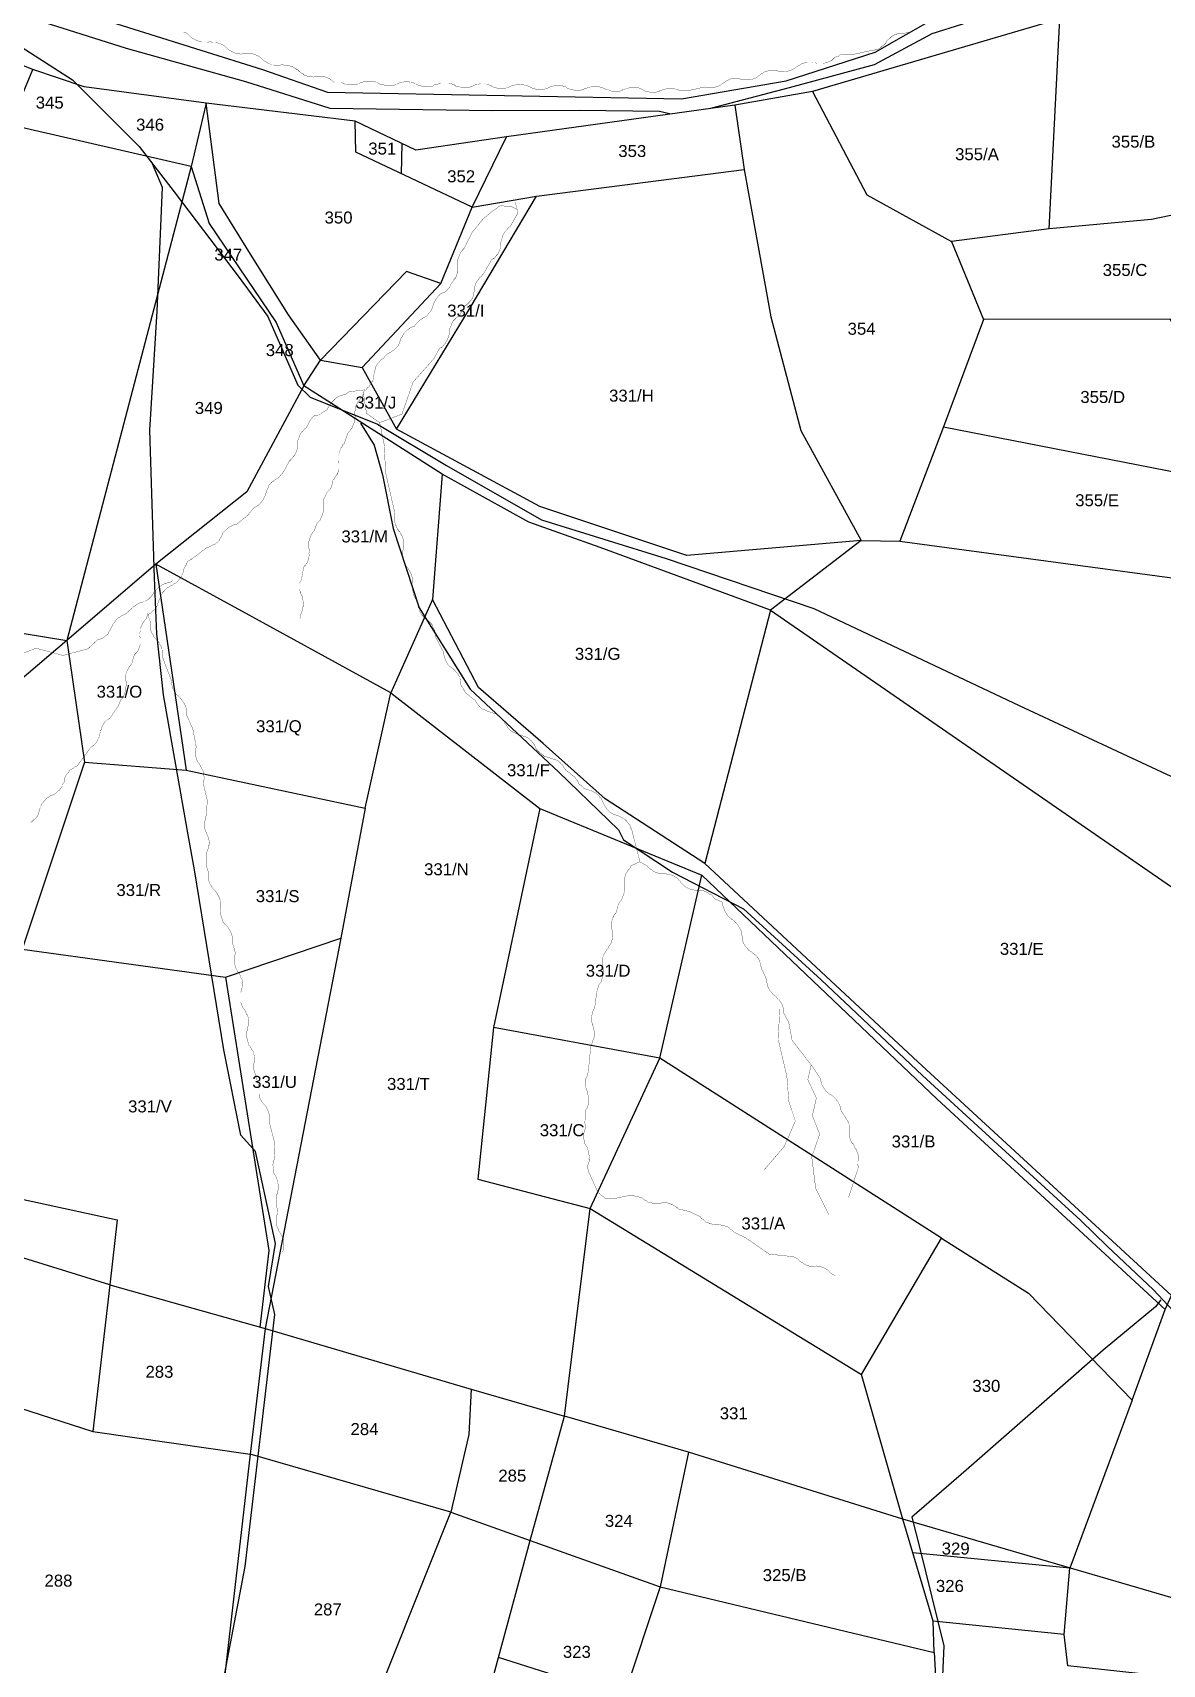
# Model space of a CAD drawing. Header units: inches. Extents: x 617 to 4497, y -923 to 1824.
# Drawn here: x 1475 to 1851, y 319 to 863 of the extents above; entities that cross this region are included whole.
import ezdxf
from ezdxf.enums import TextEntityAlignment as Align

# ---------------------------------------------------------------- set-up
doc = ezdxf.new("R2010")
doc.units = ezdxf.units.IN
doc.header["$LTSCALE"] = 15
doc.header["$MEASUREMENT"] = 0
for name, color, linetype in [('PLOT', 7, 'Continuous'), ('PLOT NO', 7, 'Continuous'), ('ROAD', 50, 'Continuous'), ('STREAM', 130, 'SL'), ('text2', 7, 'Continuous')]:
    doc.layers.add(name, color=color, linetype=linetype)
doc.styles.get("Standard").update_dxf_attribs({"font": 'arial.ttf'})
doc.linetypes.add('SL', pattern='A,8e-06,[1,streme line,S=0.066667,R=0,X=0,Y=0],-0.839413', length=0.839421)

msp = doc.modelspace()

# ---------------------------------------------------------------- linework, layer by layer
at = {"layer": 'PLOT'}
for points in [[(1861.95, 879.95), (1817, 867.51), (1734.55, 843.38), (1708.63, 838.79), (1632.55, 828.25), (1602.27, 823.82), (1582.09, 833.42), (1532.39, 839.4), (1491.68, 844.84), (1474.58, 850.68), (1470.9, 852.1), (1420.94, 872.9), (1394.12, 876.77), (1366.58, 878.33), (1343.81, 876.9), (1301.22, 872.67), (1266.65, 873.91), (1244.75, 873.58), (1231.83, 874.7), (1223.43, 798.48), (1249.21, 810.07), (1261.74, 821.2), (1293.81, 809.69), (1301.22, 872.67)], [(1445.77, 876.78), (1505.66, 857.76), (1545.46, 846.64), (1573.56, 837.82), (1627.81, 836.95), (1656.67, 837.05), (1683.47, 836.79), (1686.87, 835.96)], [(1813.44, 797.53), (1817, 867.51)], [(1570.46, 753.71), (1559.79, 768.87), (1547.15, 789.07), (1536.65, 805.94), (1532.39, 839.4), (1527.33, 818.35), (1466.85, 832.2), (1474.58, 850.68)], [(1734.55, 843.38), (1752.6, 808.88), (1780.88, 793.35), (1791.58, 767.36), (1778.25, 731.52), (1763.68, 693.39), (1902.22, 674.72), (1884.72, 710.72), (1853.82, 767.38), (1791.58, 767.36)], [(1708.63, 838.79), (1711.73, 817.3), (1720.67, 768.17), (1730.67, 730.32), (1750.7, 693.6), (1763.68, 693.39)], [(1621.01, 804.79), (1582.31, 823.11), (1582.09, 833.42)], [(1621.01, 804.79), (1632.55, 828.25)], [(1597.55, 825.93), (1597.4, 815.9)], [(1527.33, 818.35), (1485.92, 660.33), (1422.7, 606.53), (1362.68, 627.1), (1371.58, 652.83), (1386.32, 676.61), (1485.92, 660.33)], [(1527.33, 818.35), (1533.34, 799.29), (1555.69, 766.35), (1564.93, 745.15)], [(1750.7, 693.6), (1692.61, 688.63), (1643.57, 704.95), (1595.79, 730.72), (1620.41, 771.16), (1642.49, 808.4), (1711.73, 817.3)], [(1584.36, 751.29), (1610.56, 779.3), (1621.01, 804.79), (1642.49, 808.4)], [(1868.44, 805), (1847.57, 800.69), (1813.44, 797.53), (1780.88, 793.35)], [(1610.56, 779.3), (1599.14, 783.33), (1570.46, 753.71)], [(1720.56, 670.41), (1663.75, 691.26), (1639.91, 699.73), (1611.02, 715.72), (1564.93, 745.15), (1570.46, 753.71), (1584.36, 751.29), (1595.79, 730.72)], [(1564.93, 745.15), (1545.96, 709.82), (1515.63, 685.76), (1485.92, 660.33)], [(1778.25, 731.52), (1884.72, 710.72)], [(1611.02, 715.72), (1607.84, 673.92), (1593.91, 642.85), (1546.74, 668.7), (1515.63, 685.76)], [(1750.7, 693.6), (1720.56, 670.41), (1698.64, 585.91)], [(1515.63, 685.76), (1525.73, 617.06)], [(1593.91, 642.85), (1643.58, 604.33), (1697.61, 582.04), (1776.13, 507.38), (1852.14, 437.19), (1854.19, 441.91), (1769.65, 519.77), (1698.64, 585.91), (1665.42, 607.47), (1644.71, 625.91), (1623.14, 644.62), (1607.84, 673.92)], [(1720.56, 670.41), (1894.01, 550.68), (1881.16, 512.68), (1854.19, 441.91)], [(1485.92, 660.33), (1491.75, 619.76), (1525.73, 617.06), (1585.42, 604.35), (1593.91, 642.85)], [(1491.75, 619.76), (1470.99, 557.34), (1444.81, 479.72), (1428.99, 482.79), (1422.38, 469.56), (1419.94, 464.31), (1403.98, 425.4), (1425.19, 418.88), (1494.52, 396.52), (1547.01, 389.02)], [(1585.42, 604.35), (1577.24, 561.08), (1552.02, 430.96), (1547.01, 389.02), (1537.91, 309.73), (1536.87, 300.51), (1535.6, 278.33), (1532.47, 226.06), (1530.77, 196.57), (1527.97, 144.01), (1528.72, 139.08), (1502.22, 139.28), (1480.42, 142.21), (1473.2, 106), (1465.11, 62.85), (1461.81, 63.28), (1457.94, 40.81), (1445.86, -25.76)], [(1643.58, 604.33), (1628.2, 531.3), (1622.99, 480.67), (1660.35, 470.87), (1750.9, 415.59)], [(1601.01, 213.74), (1617.16, 274.28), (1629.85, 321.21), (1640.44, 360.25), (1651.78, 401.66), (1660.35, 470.87), (1683.67, 520.99), (1697.61, 582.04)], [(1538.8, 548.03), (1577.24, 561.08)], [(1470.99, 557.34), (1538.8, 548.03), (1553.29, 456.9), (1550.2, 431.32)], [(1777.53, 460.97), (1683.67, 520.99), (1628.2, 531.3)], [(2028.38, 532.17), (2014.42, 447.53), (1991.84, 389.24), (1959.35, 346.59), (1949.42, 315.27), (1864.65, 338.07), (1764.61, 367.37), (1750.9, 415.59), (1777.53, 460.97), (1806.5, 442.66), (1841.07, 406.99), (1852.14, 437.19)], [(1444.81, 479.72), (1502.64, 467.12), (1500.23, 445.48), (1552.02, 430.96)], [(1500.23, 445.48), (1422.38, 469.56)], [(1500.23, 445.48), (1494.52, 396.52)], [(1552.02, 430.96), (1620.76, 410.71), (1651.78, 401.66)], [(1620.76, 410.71), (1619.99, 395.59), (1613.94, 369.68)], [(1841.07, 406.99), (1820.3, 351.05)], [(1764.61, 367.37), (1693.21, 389.68), (1651.78, 401.66)], [(1613.94, 369.68), (1547.01, 389.02)], [(1693.21, 389.68), (1683.7, 344.73), (1671.45, 307.99), (1629.85, 321.21)], [(1583.6, 293.77), (1613.94, 369.68), (1640.44, 360.25)], [(1775.1, 322.92), (1774.8, 333.35), (1764.61, 367.37)], [(1640.44, 360.25), (1683.7, 344.73), (1775.1, 322.92), (1778.59, 259.33)], [(1820.3, 351.05), (1767.95, 356.1)], [(1949.42, 315.27), (1929.91, 277.43), (1879.75, 183.52), (1863.16, 101.28), (1849.5, 34.39), (1776.56, 62.37), (1762.66, 112.02), (1744.25, 144.25), (1732.38, 149.28), (1731.63, 204.28), (1731.02, 205.63), (1734.17, 246.82), (1746.91, 252.55), (1778.59, 259.33), (1817.78, 261.68), (1837.14, 261.57), (1843.12, 315.9), (1819.64, 318.45), (1818.45, 328.89), (1820.3, 351.05)], [(1818.45, 328.89), (1774.8, 333.35)]]:
    msp.add_lwpolyline(points, dxfattribs=at)
at = {"layer": 'ROAD'}
for points in [[(1442.22, 876.56), (1487.77, 847.17), (1509.98, 824.98), (1521.74, 809.84), (1543.4, 781.26), (1552.91, 768.3), (1562.93, 745.4), (1567.04, 741.42), (1589.52, 732.37), (1612.54, 718.65), (1644.11, 700.52), (1685.77, 687.61), (1734.91, 670.94), (1803.44, 638.59), (1857.36, 613.52), (1891.62, 598.19), (1917.36, 586.66), (1958.24, 570.8), (1988.5, 558.32), (1989.16, 545.26), (1984.74, 534.1)], [(1509.74, -49.78), (1510.23, -34.22), (1513.25, 28.62), (1520.41, 108.01), (1525.24, 179.36), (1530.04, 272.28), (1531.8, 288.11), (1535.51, 299.65), (1545.31, 351.6), (1555.29, 435.57), (1553.14, 444.95), (1555.48, 459.22), (1548.83, 489.92), (1543.94, 495.31), (1538.27, 523.86), (1528.48, 583.78), (1526.33, 595.51), (1518.11, 642.13), (1515.96, 662.46), (1515.18, 681.2), (1513.63, 730.45), (1516.04, 770.13), (1517.75, 811.34), (1514.46, 819.22)], [(1583.81, 732.78), (1588.33, 725.37), (1591.13, 715.55), (1594.69, 697.64), (1603.43, 671.16), (1620.39, 644.05), (1649.96, 616.42), (1669.82, 597.17), (1671.51, 593.8), (1687.88, 583.01), (1711.53, 570.81), (1737.38, 547.15), (1771.16, 515.21), (1824.03, 466.91), (1832.8, 458.31), (1848.16, 443.8), (1858.11, 433.29), (1861.82, 426.38), (1883.29, 390.05), (1901.53, 353.39), (1915.2, 326.07), (1929.73, 293.11)], [(1850.71, 440.5), (1848.84, 438.09), (1831.42, 423.63), (1785.79, 383.69), (1767.67, 368.01), (1770.27, 357.6), (1778.36, 325.05), (1777.4, 305.19), (1773.97, 288.08), (1774.93, 261.4), (1777.12, 252.5), (1793.71, 211.65), (1809.76, 182.83), (1813.6, 169.54), (1813.73, 162.29), (1817.85, 125.36), (1820.72, 109.2), (1831.56, 76.28), (1843.22, 47.04), (1846.65, 40.33), (1881.87, 24.03), (1915.37, 8.09), (1921.97, 0.75), (1926.44, -3.05)]]:
    msp.add_lwpolyline(points, dxfattribs=at)
at = {"layer": 'STREAM', "color": 4, "lineweight": 0, "const_width": 0.1}
for points in [[(1524.84, 863.21), (1525.06, 862.99), (1525.5, 862.99), (1526.37, 862.34), (1526.59, 862.12), (1526.81, 861.9), (1527.03, 861.68), (1527.46, 861.25), (1528.34, 860.81), (1528.56, 860.59), (1529.21, 860.37), (1530.31, 859.93), (1530.74, 859.93), (1530.96, 859.72), (1532.06, 859.72), (1532.49, 859.72), (1532.71, 859.72), (1533.59, 859.93), (1534.68, 859.72), (1534.9, 859.72), (1535.55, 859.72), (1536.86, 859.28), (1537.08, 859.28), (1537.52, 859.06), (1538.4, 858.62), (1538.61, 858.4), (1538.83, 858.19), (1539.05, 857.97), (1539.49, 857.53), (1540.36, 856.87), (1540.58, 856.87), (1541.24, 856.44), (1542.33, 856), (1542.77, 856), (1542.99, 856), (1544.08, 855.78), (1544.52, 856), (1544.73, 856), (1545.61, 856), (1546.7, 856), (1546.92, 856), (1547.58, 856), (1548.89, 855.56), (1549.11, 855.34), (1549.54, 855.34), (1550.42, 854.69), (1550.64, 854.47), (1550.86, 854.25), (1551.07, 854.03), (1551.51, 853.59), (1552.39, 853.16), (1552.6, 852.94), (1553.04, 852.72), (1554.35, 852.28), (1554.79, 852.28), (1555.01, 852.06), (1556.1, 852.06), (1556.32, 852.06), (1556.76, 852.06), (1557.63, 852.28), (1558.73, 852.06), (1558.94, 852.06), (1559.6, 852.06), (1560.91, 851.63), (1561.13, 851.63), (1561.35, 851.41), (1562.22, 850.97), (1562.66, 850.53), (1562.88, 850.53), (1563.1, 850.32), (1563.54, 849.88), (1564.41, 849.22), (1564.63, 849.22), (1565.07, 848.79), (1566.38, 848.35), (1566.6, 848.35), (1567.03, 848.35), (1568.13, 848.13), (1568.35, 848.35), (1568.56, 848.35), (1569.66, 848.35), (1570.53, 848.35), (1570.97, 848.35), (1571.62, 848.35), (1572.72, 847.91), (1573.15, 847.69), (1573.37, 847.69), (1574.25, 847.04), (1574.47, 846.82), (1574.68, 846.6), (1575.12, 846.38), (1577.31, 846.38), (1577.75, 846.16), (1578.84, 845.72), (1579.06, 845.72), (1579.71, 845.51), (1581.02, 845.51), (1581.46, 845.51), (1581.68, 845.51), (1582.77, 845.72), (1582.99, 845.94), (1583.21, 845.94), (1584.09, 846.38), (1585.18, 846.6), (1585.4, 846.82), (1586.05, 846.82), (1587.36, 846.82), (1587.8, 846.82), (1588.02, 846.82), (1589.11, 846.38), (1589.33, 846.38), (1589.55, 846.16), (1589.99, 845.94), (1590.43, 845.72), (1591.3, 845.51), (1591.74, 845.51), (1592.39, 845.29), (1593.7, 845.29), (1593.92, 845.29), (1594.36, 845.29), (1595.23, 845.51), (1595.67, 845.72), (1595.89, 845.72), (1596.76, 846.16), (1597.64, 846.38), (1597.86, 846.38), (1598.51, 846.6), (1600.04, 846.6), (1600.26, 846.38), (1600.7, 846.38), (1601.57, 846.16), (1602.01, 845.94), (1602.23, 845.94), (1602.45, 845.72), (1602.89, 845.51), (1603.98, 845.29), (1604.2, 845.07), (1604.85, 844.85), (1606.17, 844.85), (1606.6, 845.07), (1606.82, 844.85), (1607.91, 845.07), (1608.13, 845.29), (1608.35, 845.51), (1609.23, 845.72), (1610.32, 845.94), (1610.54, 846.16), (1611.19, 846.16), (1612.51, 846.16), (1612.94, 846.16), (1613.16, 846.16), (1614.25, 845.94), (1614.47, 845.72), (1614.69, 845.51), (1615.13, 845.51), (1615.57, 845.07), (1616.44, 844.85), (1616.88, 844.85), (1617.53, 844.63), (1618.84, 844.63), (1619.06, 844.63), (1619.5, 844.63), (1620.38, 844.85), (1620.81, 845.07), (1621.03, 845.07), (1621.91, 845.51), (1622.78, 845.72), (1623, 845.72), (1623.87, 845.94), (1625.18, 845.94), (1625.4, 845.72), (1625.84, 845.72), (1626.71, 845.51), (1627.15, 845.29), (1627.37, 845.29), (1627.59, 845.07), (1628.03, 844.85), (1629.12, 844.63), (1629.34, 844.41), (1629.99, 844.19), (1631.31, 844.19), (1631.74, 844.41), (1631.96, 844.41), (1633.05, 844.63), (1633.27, 844.63), (1633.49, 844.85), (1634.37, 845.29), (1635.46, 845.51), (1635.68, 845.51), (1636.33, 845.72), (1637.65, 845.51), (1638.08, 845.51), (1638.3, 845.51), (1639.39, 845.29), (1639.61, 845.07), (1639.83, 845.07), (1640.27, 844.85), (1640.71, 844.63), (1641.8, 844.19), (1642.02, 844.19), (1642.67, 843.98), (1643.99, 843.98), (1644.2, 843.98), (1644.64, 843.98), (1645.52, 844.19), (1645.95, 844.41), (1646.17, 844.41), (1647.05, 844.85), (1647.92, 845.07), (1648.36, 845.29), (1649.01, 845.29), (1650.33, 845.29), (1650.54, 845.29), (1650.98, 845.29), (1651.86, 844.85), (1652.29, 844.85), (1652.51, 844.63), (1652.73, 844.41), (1653.39, 844.19), (1654.26, 843.98), (1654.48, 843.98), (1655.13, 843.76), (1656.45, 843.76), (1656.88, 843.76), (1657.1, 843.76), (1658.2, 843.98), (1658.41, 844.19), (1658.85, 844.19), (1659.51, 844.63), (1660.6, 844.85), (1660.82, 844.85), (1661.47, 845.07), (1662.79, 845.07), (1663.22, 844.85), (1663.44, 844.85), (1664.54, 844.63), (1664.75, 844.41), (1664.97, 844.41), (1665.41, 844.19), (1665.85, 843.98), (1666.94, 843.76), (1667.16, 843.54), (1667.81, 843.32), (1669.13, 843.32), (1669.34, 843.32), (1669.78, 843.32), (1670.66, 843.54), (1671.09, 843.76), (1671.31, 843.98), (1672.19, 844.19), (1673.06, 844.41), (1673.5, 844.63), (1674.15, 844.63), (1675.47, 844.63), (1675.68, 844.63), (1676.12, 844.63), (1677, 844.41), (1677.43, 844.19), (1677.65, 843.98), (1677.87, 843.98), (1678.53, 843.54), (1679.4, 843.32), (1679.62, 843.32), (1680.28, 843.1), (1681.59, 843.1), (1682.02, 843.1), (1682.24, 843.1), (1683.34, 843.32), (1683.55, 843.54), (1683.99, 843.54), (1684.65, 843.98), (1685.74, 844.19), (1685.96, 844.19), (1686.62, 844.41), (1687.93, 844.41), (1688.36, 844.19), (1688.58, 844.19), (1689.68, 843.98), (1689.89, 843.76), (1690.11, 843.76), (1690.55, 843.54), (1692.74, 843.54), (1698.64, 844.85), (1699.08, 844.63), (1700.17, 844.63), (1700.39, 844.63), (1701.04, 844.63), (1702.36, 844.85), (1702.57, 845.07), (1703.01, 845.07), (1703.89, 845.51), (1704.1, 845.72), (1704.32, 845.94), (1705.2, 846.38), (1706.07, 847.04), (1706.29, 847.04), (1706.95, 847.47), (1708.26, 847.69), (1708.48, 847.69), (1708.91, 847.69), (1709.79, 847.69), (1710.23, 847.69), (1710.44, 847.47), (1710.88, 847.47), (1711.32, 847.25), (1712.41, 847.25), (1712.63, 847.25), (1713.29, 847.25), (1714.6, 847.47), (1715.03, 847.69), (1715.25, 847.69), (1716.13, 848.13), (1716.57, 848.57), (1716.78, 848.57), (1717.44, 849.22), (1718.31, 849.66), (1718.53, 849.88), (1719.19, 850.1), (1720.5, 850.32), (1720.72, 850.32), (1721.16, 850.32), (1722.25, 850.32), (1722.47, 850.32), (1722.69, 850.32), (1723.12, 850.1), (1723.78, 850.1), (1724.65, 850.1), (1724.87, 850.1), (1725.75, 849.88), (1726.84, 850.32), (1727.28, 850.32), (1727.5, 850.53), (1728.37, 850.97), (1728.81, 851.19), (1729.03, 851.41), (1729.68, 851.85), (1730.56, 852.28), (1730.78, 852.5), (1731.43, 852.72), (1732.74, 853.16), (1733.18, 853.16), (1733.4, 853.16), (1734.49, 853.16), (1734.71, 852.94), (1735.15, 852.94), (1735.37, 852.94), (1736.02, 852.72), (1736.9, 852.72), (1737.33, 852.72), (1737.99, 852.72), (1739.3, 852.94), (1739.52, 853.16), (1739.74, 853.16), (1740.83, 853.59), (1741.05, 853.81), (1741.27, 854.03), (1741.92, 854.69), (1743.02, 855.12), (1743.24, 855.12), (1743.67, 855.56), (1744.98, 855.78), (1745.42, 855.78), (1745.64, 855.78), (1746.73, 855.78), (1747.17, 855.78), (1747.39, 855.78), (1747.61, 855.56), (1753.51, 856.87), (1754.17, 856.87), (1755.04, 857.09), (1755.48, 857.31), (1756.13, 857.31), (1757.23, 857.97), (1757.45, 858.19), (1757.66, 858.4), (1758.54, 859.06), (1758.76, 859.28), (1758.98, 859.5), (1759.41, 860.37), (1760.29, 861.03), (1760.51, 861.25), (1760.94, 861.68), (1762.04, 862.34), (1762.47, 862.34), (1762.69, 862.56), (1763.79, 862.78), (1764, 862.78), (1764.44, 862.78), (1764.66, 862.78), (1765.32, 862.78), (1766.19, 862.99), (1766.63, 862.99), (1767.28, 863.21)], [(1635.46, 806.37), (1636.33, 802.88), (1633.71, 798.29), (1633.27, 798.07), (1632.62, 797.19), (1632.4, 796.97), (1631.96, 796.54), (1631.31, 795.44), (1631.31, 795.01), (1631.09, 794.79), (1630.87, 793.69), (1630.87, 793.48), (1630.65, 793.26), (1630.65, 792.16), (1630.43, 791.29), (1630.43, 791.07), (1630.21, 790.42), (1629.56, 789.1), (1629.34, 788.88), (1629.12, 788.67), (1628.46, 787.79), (1628.25, 787.79), (1628.03, 787.57), (1627.59, 787.35), (1624.97, 782.76), (1624.97, 782.55), (1624.53, 782.33), (1623.87, 781.45), (1623.65, 781.45), (1623.22, 780.8), (1622.34, 779.7), (1622.34, 779.48), (1622.12, 779.05), (1621.91, 778.17), (1621.91, 777.74), (1621.69, 777.52), (1621.69, 776.64), (1621.47, 775.55), (1621.47, 775.33), (1621.25, 774.67), (1620.59, 773.58), (1620.16, 773.36), (1620.16, 773.14), (1619.28, 772.27), (1619.06, 772.05), (1618.84, 772.05), (1618.63, 771.83), (1618.41, 771.61), (1616.66, 768.34), (1616, 768.12), (1615.35, 767.46), (1615.13, 767.24), (1614.69, 766.8), (1614.04, 765.49), (1614.04, 765.27), (1613.82, 764.84), (1613.38, 763.96), (1613.38, 763.53), (1613.38, 763.31), (1613.38, 762.43), (1613.16, 761.34), (1612.94, 761.12), (1612.72, 760.47), (1612.07, 759.37), (1611.85, 759.15), (1611.63, 758.93), (1610.97, 758.06), (1610.76, 757.84), (1610.54, 757.84), (1610.1, 757.62), (1608.35, 754.34), (1601.36, 746.47), (1597.64, 735.76), (1590.21, 732.92), (1585.83, 735.98), (1584.74, 742.98), (1585.18, 743.63), (1585.62, 743.85), (1586.27, 744.72), (1586.49, 744.72), (1586.93, 745.38), (1587.58, 746.47), (1587.8, 746.69), (1588.02, 747.13), (1588.24, 748), (1588.24, 748.44), (1588.24, 748.66), (1588.46, 749.53), (1588.68, 750.63), (1588.68, 750.85), (1588.89, 751.5), (1589.55, 752.59), (1589.77, 752.81), (1589.99, 753.03), (1590.64, 753.91), (1591.08, 754.13), (1591.3, 754.34), (1591.52, 754.34), (1591.96, 755), (1592.83, 755.87), (1593.27, 756.09), (1594.14, 756.53), (1594.36, 756.75), (1595.02, 757.19), (1595.89, 758.06), (1596.11, 758.28), (1596.33, 758.5), (1596.76, 759.37), (1596.98, 759.81), (1596.98, 760.03), (1597.2, 760.9), (1597.86, 761.78), (1597.86, 762), (1598.3, 762.65), (1599.17, 763.53), (1599.39, 763.74), (1599.61, 763.96), (1600.48, 764.62), (1600.92, 764.62), (1601.14, 764.84), (1601.57, 764.84), (1602.45, 765.93), (1603.76, 767.24), (1604.2, 767.46), (1605.07, 768.12), (1605.29, 768.12), (1605.95, 768.55), (1606.82, 769.65), (1607.04, 769.87), (1607.26, 770.08), (1607.7, 770.96), (1607.7, 771.4), (1607.91, 771.61), (1608.13, 772.49), (1608.57, 773.36), (1608.79, 773.58), (1609.01, 774.24), (1609.88, 775.33), (1610.1, 775.33), (1610.32, 775.77), (1611.19, 776.21), (1611.63, 776.42), (1611.85, 776.42), (1612.29, 776.64), (1613.6, 778.17), (1614.04, 779.27), (1614.47, 779.7), (1614.91, 780.58), (1615.13, 780.8), (1615.57, 781.23), (1616, 782.55), (1616, 782.98), (1616.22, 783.2), (1616.22, 784.29), (1616.22, 784.51), (1616.22, 784.95), (1616.22, 785.82), (1616.22, 786.7), (1616.22, 787.14), (1616.44, 787.79), (1616.88, 788.88), (1617.1, 789.32), (1617.1, 789.54), (1617.75, 790.42), (1617.97, 790.63), (1618.19, 790.85), (1618.41, 791.07), (1619.06, 792.38), (1621.03, 796.32), (1624.75, 800.91), (1627.37, 803.09), (1630.43, 805.28), (1634.37, 804.84), (1636.12, 803.97)], [(1584.96, 742.98), (1584.3, 741.45), (1583.87, 741.01), (1583.21, 740.13), (1582.99, 739.92), (1582.77, 739.48), (1582.12, 738.17), (1582.12, 737.73), (1582.12, 737.51), (1581.9, 736.42), (1581.9, 736.2), (1581.9, 735.98), (1582.12, 734.89), (1581.9, 734.01), (1581.9, 733.58), (1581.68, 732.92), (1581.24, 731.83), (1581.02, 731.39), (1581.02, 731.17), (1580.37, 730.3), (1580.15, 730.08), (1579.93, 729.86), (1579.71, 729.64), (1579.06, 727.89), (1578.4, 725.92), (1577.96, 725.71), (1577.53, 724.61), (1577.31, 724.61), (1577.09, 723.96), (1576.65, 722.64), (1576.65, 722.21), (1576.43, 721.99), (1576.43, 720.9), (1576.43, 720.68), (1576.43, 720.24), (1576.65, 719.37), (1576.65, 718.49), (1576.65, 718.05), (1576.65, 717.4), (1576.22, 716.09), (1576, 715.87), (1576, 715.65), (1575.34, 714.77), (1575.12, 714.34), (1575.12, 714.12), (1574.68, 713.9), (1574.25, 711.93), (1573.81, 710.84), (1573.37, 710.4), (1572.72, 709.75), (1572.5, 709.53), (1572.28, 708.87), (1571.62, 707.56), (1571.62, 707.34), (1571.62, 707.12), (1571.41, 706.03), (1571.41, 705.59), (1571.41, 705.37), (1571.41, 704.5), (1571.41, 703.41), (1571.41, 703.19), (1571.19, 702.53), (1570.75, 701.22), (1570.53, 701), (1570.53, 700.56), (1569.88, 699.91), (1569.66, 699.69), (1569.44, 699.47), (1569.22, 699.03), (1568.78, 697.94), (1568.35, 696.85), (1567.91, 696.41), (1567.47, 695.54), (1567.25, 695.32), (1567.03, 694.66), (1566.6, 693.35), (1566.6, 693.13), (1566.6, 692.69), (1566.6, 691.6), (1566.6, 691.38), (1566.6, 691.16), (1566.81, 690.07), (1566.6, 689.2), (1566.81, 688.98), (1566.6, 688.1), (1566.38, 687.01), (1566.16, 686.57), (1566.16, 686.35), (1565.5, 685.48), (1565.28, 685.26), (1565.07, 685.04), (1564.85, 684.61), (1564.63, 683.29), (1564.41, 681.76), (1564.19, 681.33), (1563.97, 680.23), (1563.75, 680.02), (1563.54, 679.36), (1563.54, 678.05), (1563.54, 677.83), (1563.54, 677.39), (1563.75, 676.3), (1563.97, 676.08), (1563.97, 675.86), (1564.41, 674.99), (1564.63, 673.89), (1564.63, 673.68), (1564.85, 673.02), (1564.85, 671.71), (1564.63, 671.49), (1564.63, 671.05), (1564.41, 670.18), (1564.19, 669.74), (1564.19, 669.52), (1563.97, 669.08), (1563.75, 667.55)], [(1590.21, 732.92), (1591.74, 725.49), (1592.17, 716.31), (1594.58, 705.81), (1595.23, 702.97), (1595.23, 702.31), (1595.02, 701.44), (1595.02, 701.22), (1595.02, 700.35), (1595.45, 699.25), (1595.45, 698.82), (1595.67, 698.6), (1596.11, 697.5), (1596.33, 697.29), (1596.33, 697.07), (1596.98, 696.41), (1597.42, 695.54), (1597.64, 695.32), (1597.86, 694.66), (1598.3, 693.35), (1598.3, 692.91), (1598.3, 692.69), (1598.3, 691.6), (1598.3, 691.38), (1598.08, 690.95), (1598.08, 690.73), (1597.86, 690.07), (1597.86, 689.2), (1597.86, 688.76), (1597.86, 688.1), (1598.3, 686.79), (1598.3, 686.57), (1598.51, 686.35), (1598.95, 685.26), (1599.17, 685.04), (1599.17, 684.82), (1599.83, 684.17), (1600.26, 683.29), (1600.48, 683.08), (1600.7, 682.42), (1601.14, 681.11), (1601.14, 680.67), (1601.14, 680.45), (1601.14, 679.36), (1600.92, 679.14), (1600.92, 678.7), (1600.92, 678.48), (1601.57, 675.42), (1602.89, 672.8), (1602.89, 672.36), (1603.1, 671.27), (1603.32, 671.05), (1603.32, 670.4), (1603.98, 669.3), (1604.2, 668.87), (1604.42, 668.65), (1605.07, 667.99), (1605.29, 667.77), (1605.51, 667.55), (1606.38, 666.9), (1607.04, 666.24), (1607.26, 666.02), (1607.7, 665.59), (1608.13, 664.27), (1608.35, 664.06), (1608.57, 663.62), (1608.79, 662.74), (1608.79, 662.31), (1608.79, 662.09), (1608.79, 661.65), (1610.1, 659.03), (1611.41, 656.62), (1611.41, 655.97), (1611.85, 654.87), (1611.85, 654.66), (1612.07, 654), (1612.51, 652.91), (1612.72, 652.69), (1612.94, 652.25), (1613.6, 651.6), (1614.04, 651.38), (1614.25, 651.16), (1614.91, 650.72), (1615.57, 649.85), (1615.78, 649.63), (1616.22, 649.19), (1616.88, 648.1), (1616.88, 647.66), (1617.1, 647.44), (1617.31, 646.35), (1617.31, 646.13), (1617.31, 645.69), (1617.31, 645.47), (1618.84, 642.85), (1622.12, 640.23), (1622.34, 639.79), (1623, 638.92), (1623.22, 638.7), (1623.44, 638.26), (1624.53, 637.39), (1624.97, 637.39), (1625.18, 637.17), (1626.06, 636.73), (1626.5, 636.51), (1626.71, 636.51), (1627.59, 636.29), (1628.46, 635.86), (1628.9, 635.86), (1629.34, 635.64), (1630.43, 634.76), (1630.65, 634.54), (1630.87, 634.32), (1631.52, 633.45), (1631.74, 633.23), (1631.96, 633.01), (1631.96, 632.58), (1632.4, 632.14), (1632.84, 631.26), (1633.05, 631.05), (1633.49, 630.61), (1634.59, 629.73), (1634.8, 629.52), (1635.24, 629.52), (1636.12, 629.08), (1636.33, 628.86), (1636.77, 628.86), (1637.65, 628.64), (1638.52, 628.2), (1638.74, 628.2), (1639.39, 627.99), (1640.49, 627.11), (1640.71, 626.89), (1640.92, 626.67), (1641.58, 625.8), (1641.8, 625.58), (1641.8, 625.36), (1642.02, 624.92), (1642.24, 624.49), (1642.89, 623.61), (1643.11, 623.39), (1643.55, 622.96), (1644.64, 622.08), (1644.86, 621.86), (1645.08, 621.65), (1645.95, 621.43), (1646.39, 621.21), (1646.61, 621.21), (1647.48, 620.99), (1648.58, 620.55), (1648.79, 620.55), (1649.45, 620.33), (1650.54, 619.46), (1650.54, 619.24), (1650.98, 619.02), (1651.64, 618.15), (1651.64, 617.93), (1651.86, 617.71), (1652.07, 617.27), (1655.35, 614.65), (1655.57, 614.21), (1656.23, 613.34), (1656.45, 613.12), (1656.67, 612.46), (1657.76, 611.59), (1657.98, 611.37), (1658.2, 611.15), (1659.07, 610.71), (1659.51, 610.5), (1659.73, 610.5), (1660.6, 610.28), (1661.47, 609.84), (1661.69, 609.62), (1662.35, 609.4), (1663.44, 608.31), (1663.44, 608.09), (1663.88, 607.87), (1664.32, 607), (1664.54, 606.78), (1664.54, 606.56), (1664.75, 606.12), (1664.97, 605.69), (1665.41, 604.81), (1665.63, 604.59), (1666.07, 603.94), (1666.94, 603.06), (1667.38, 602.84), (1667.6, 602.63), (1668.47, 602.19), (1668.69, 602.19), (1669.13, 601.97), (1670, 601.75), (1670.87, 601.31), (1671.09, 601.1), (1671.75, 600.88), (1672.62, 600), (1672.84, 599.57), (1673.06, 599.35), (1673.72, 598.47), (1673.72, 598.25), (1673.94, 598.04), (1673.94, 597.6), (1674.15, 597.6), (1677, 586.45), (1679.4, 585.14), (1679.62, 584.7), (1680.49, 584.04), (1680.71, 584.04), (1681.15, 583.61), (1682.24, 582.95), (1682.68, 582.95), (1682.9, 582.73), (1683.99, 582.51), (1684.43, 582.51), (1684.65, 582.51), (1685.52, 582.51), (1686.62, 582.29), (1686.83, 582.29), (1687.49, 582.08), (1688.58, 581.64), (1688.8, 581.42), (1689.24, 581.2), (1689.89, 580.55), (1690.11, 580.11), (1690.33, 580.11), (1690.55, 579.67), (1690.99, 579.23), (1691.64, 578.58), (1691.86, 578.36), (1692.52, 577.92), (1693.61, 577.49), (1694.05, 577.27), (1694.27, 577.27), (1695.36, 577.05), (1695.58, 577.05), (1696.02, 577.05), (1696.89, 577.05), (1697.76, 576.83), (1698.2, 576.83), (1698.86, 576.61), (1699.95, 575.96), (1700.17, 575.74), (1700.61, 575.74), (1701.26, 575.08), (1701.48, 574.64), (1701.7, 574.42), (1701.92, 574.21), (1704.32, 573.11), (1704.54, 572.68), (1704.54, 572.02), (1704.98, 571.15), (1704.98, 570.93), (1705.2, 570.27), (1705.85, 569.18), (1706.07, 568.74), (1706.29, 568.52), (1706.95, 567.87), (1707.38, 567.65), (1707.38, 567.43), (1708.26, 566.99), (1708.91, 566.12), (1709.13, 566.12), (1709.57, 565.46), (1710.23, 564.37), (1710.44, 564.15), (1710.66, 563.71), (1710.88, 562.84), (1710.88, 562.4), (1710.88, 562.18), (1711.1, 561.75), (1711.1, 561.31), (1711.32, 560.21), (1711.32, 560), (1711.54, 559.34), (1712.19, 558.25), (1712.41, 558.03), (1712.63, 557.81), (1713.29, 556.94), (1713.72, 556.72), (1713.94, 556.72), (1714.6, 556.06), (1715.47, 555.41), (1715.69, 555.19), (1716.13, 554.75), (1716.78, 553.66), (1716.78, 553.22), (1717, 553), (1717.22, 551.91), (1717.22, 551.69), (1717.44, 551.47), (1717.44, 551.03), (1717.66, 550.6), (1719.19, 547.32), (1719.19, 546.88), (1719.41, 545.79), (1719.63, 545.57), (1719.63, 544.91), (1720.28, 543.6), (1720.5, 543.38), (1720.72, 543.16), (1721.37, 542.29), (1721.59, 542.07), (1721.81, 542.07), (1722.47, 541.41), (1723.12, 540.54), (1723.34, 540.54), (1723.78, 539.88), (1724.44, 538.79), (1724.44, 538.35), (1724.65, 538.13), (1724.87, 537.04), (1724.87, 536.82), (1724.87, 536.39), (1724.87, 536.17), (1726.62, 532.89), (1727.71, 526.99), (1734.49, 518.24), (1737.11, 514.31), (1737.11, 513.65), (1737.55, 512.78), (1737.55, 512.56), (1737.77, 511.9), (1738.43, 510.81), (1738.65, 510.59), (1738.86, 510.15), (1739.74, 509.5), (1739.96, 509.28), (1740.18, 509.06), (1741.05, 508.62), (1741.71, 507.97), (1741.92, 507.75), (1742.36, 507.31), (1743.24, 506.22), (1743.24, 506), (1743.45, 505.56), (1743.89, 504.69), (1743.89, 504.25), (1743.89, 504.03), (1743.89, 503.81), (1746.52, 499.66), (1746.95, 498.35), (1746.73, 497.69), (1746.73, 496.6), (1746.73, 496.38), (1746.73, 495.72), (1746.95, 494.41), (1747.17, 494.19), (1747.17, 493.76), (1747.61, 492.88), (1747.83, 492.66), (1748.05, 492.44), (1748.48, 491.57), (1748.92, 490.7), (1749.14, 490.48), (1749.36, 489.82), (1749.79, 488.73), (1749.79, 488.29), (1749.79, 487.85), (1749.79, 486.98), (1749.58, 486.54), (1749.58, 486.32), (1749.58, 485.89), (1749.79, 484.57), (1746.52, 474.52)], [(1521.12, 680.23), (1520.25, 679.58), (1519.59, 679.58), (1518.72, 679.14), (1518.28, 679.14), (1517.85, 678.92), (1516.53, 678.05), (1516.32, 677.83), (1516.1, 677.61), (1515.44, 676.95), (1515.22, 676.74), (1515, 676.52), (1514.57, 675.64), (1513.91, 674.77), (1513.69, 674.77), (1513.25, 674.11), (1512.16, 673.46), (1511.94, 673.24), (1511.51, 673.24), (1510.63, 672.8), (1510.19, 672.8), (1509.98, 672.58), (1509.76, 672.58), (1508.66, 671.93), (1505.38, 669.08), (1504.95, 668.87), (1504.07, 668.43), (1503.85, 668.21), (1503.2, 667.99), (1502.32, 667.12), (1502.11, 666.68), (1501.89, 666.46), (1501.23, 665.59), (1501.01, 665.37), (1501.01, 665.15), (1500.57, 664.27), (1500.14, 663.4), (1499.92, 663.18), (1499.7, 662.53), (1498.61, 661.65), (1498.39, 661.43), (1498.17, 661.21), (1497.08, 660.78), (1496.86, 660.78), (1496.64, 660.56), (1496.2, 660.56), (1492.92, 657.5), (1484.62, 655.31), (1475.65, 657.72), (1470.62, 655.75)], [(1512.82, 669.3), (1513.69, 666.68), (1513.69, 666.02), (1513.69, 665.15), (1513.69, 664.71), (1513.69, 664.06), (1514.13, 662.96), (1514.35, 662.53), (1514.57, 662.31), (1515, 661.43), (1515.22, 661.21), (1515.44, 661), (1516.1, 660.34), (1516.75, 659.47), (1516.75, 659.25), (1517.19, 658.59), (1517.63, 657.5), (1517.63, 657.06), (1517.85, 656.84), (1517.85, 655.75), (1517.85, 655.31), (1517.85, 655.09), (1517.85, 654.66), (1518.72, 652.25), (1520.69, 647.22), (1520.69, 646.79), (1520.91, 645.69), (1520.91, 645.47), (1521.12, 644.82), (1521.56, 643.51), (1521.78, 643.29), (1522, 643.07), (1522.44, 642.2), (1522.87, 641.98), (1523.09, 641.76), (1523.75, 641.1), (1524.4, 640.23), (1524.84, 639.57), (1525.5, 638.48), (1525.5, 638.04), (1525.72, 637.82), (1525.72, 636.73), (1525.72, 636.29), (1525.72, 636.07), (1525.72, 635.64), (1527.9, 630.83), (1528.99, 625.14), (1528.99, 624.49), (1528.78, 623.61), (1528.78, 623.18), (1528.78, 622.52), (1528.99, 621.21), (1529.21, 620.99), (1529.21, 620.55), (1529.65, 619.68), (1529.87, 619.46), (1530.09, 619.24), (1530.52, 618.37), (1530.96, 617.49), (1531.18, 617.27), (1531.4, 616.62), (1531.62, 615.31), (1531.62, 615.09), (1531.84, 614.65), (1531.62, 613.78), (1531.62, 613.34), (1531.62, 613.12), (1531.4, 612.68), (1532.71, 607), (1532.49, 602.19), (1532.27, 601.75), (1532.06, 600.66), (1532.06, 600.44), (1531.84, 599.78), (1531.84, 598.47), (1531.84, 598.25), (1531.84, 597.82), (1532.06, 596.94), (1532.27, 596.5), (1532.49, 596.29), (1532.71, 595.41), (1533.15, 594.54), (1533.15, 594.1), (1533.37, 593.44), (1533.37, 592.13), (1533.15, 591.91), (1533.15, 591.48), (1532.93, 590.6), (1532.71, 590.16), (1532.71, 589.95), (1532.49, 589.73), (1532.49, 584.92), (1533.15, 582.95), (1533.15, 582.29), (1533.15, 581.42), (1533.15, 580.98), (1533.15, 580.33), (1533.59, 579.23), (1533.8, 578.8), (1534.02, 578.58), (1534.46, 577.7), (1534.68, 577.49), (1534.9, 577.27), (1535.55, 576.61), (1536.21, 575.74), (1536.21, 575.52), (1536.65, 574.86), (1537.08, 573.55), (1537.08, 573.33), (1537.3, 572.89), (1537.3, 572.02), (1537.3, 571.58), (1537.3, 571.36), (1537.3, 570.93), (1537.08, 570.49), (1537.3, 569.4), (1537.3, 569.18), (1537.3, 568.52), (1537.74, 567.21), (1537.96, 566.99), (1537.96, 566.55), (1538.61, 565.68), (1538.83, 565.46), (1539.05, 565.24), (1539.71, 564.59), (1540.14, 563.71), (1540.36, 563.49), (1540.58, 563.06), (1541.02, 561.75), (1541.24, 561.31), (1541.24, 561.09), (1541.24, 560), (1541.24, 559.56), (1541.24, 559.34), (1541.24, 559.12), (1541.89, 556.94), (1542.11, 555.84), (1541.89, 555.41), (1541.89, 554.31), (1541.89, 554.09), (1541.67, 553.44), (1541.89, 552.13), (1542.11, 551.69), (1542.11, 551.47), (1542.55, 550.38), (1542.77, 550.16), (1542.77, 549.94), (1543.42, 549.28), (1543.86, 548.19), (1543.86, 547.97), (1544.3, 547.32), (1544.52, 546), (1544.3, 545.79), (1544.52, 545.35), (1544.3, 544.47), (1544.3, 544.04), (1544.3, 543.82), (1544.08, 543.38), (1543.86, 542.94), (1543.86, 541.85), (1543.86, 541.63), (1543.86, 540.98), (1543.86, 539.67), (1544.08, 539.23), (1544.08, 539.01), (1544.52, 538.13), (1544.73, 537.7), (1544.95, 537.48), (1545.39, 536.82), (1545.83, 535.73), (1546.05, 535.51), (1546.27, 535.07), (1546.48, 533.76), (1546.48, 533.33), (1546.48, 533.11), (1546.48, 532.01), (1546.27, 531.58), (1546.27, 531.36), (1546.05, 530.92), (1546.05, 530.48), (1545.83, 529.39), (1545.83, 529.17), (1545.83, 528.52), (1546.05, 527.2), (1546.05, 526.99), (1546.27, 526.55), (1546.48, 525.67), (1546.7, 525.24), (1546.92, 525.02), (1547.36, 524.36), (1547.8, 523.49), (1548.01, 523.27), (1548.23, 522.61), (1548.45, 521.3), (1548.45, 520.86), (1548.45, 520.65), (1548.45, 519.55), (1548.23, 519.12), (1548.23, 518.9), (1548.23, 518.68), (1548.23, 517.37), (1549.98, 511.46), (1549.98, 511.03), (1549.98, 509.93), (1549.98, 509.72), (1549.98, 509.06), (1550.2, 507.75), (1550.42, 507.53), (1550.64, 507.09), (1551.07, 506.22), (1551.29, 506), (1551.51, 505.78), (1552.17, 505.12), (1552.6, 504.25), (1552.82, 504.03), (1553.04, 503.38), (1553.48, 502.06), (1553.48, 501.84), (1553.48, 501.41), (1553.48, 500.53), (1553.48, 500.1), (1553.48, 499.88), (1553.48, 499.44), (1555.01, 493.54), (1555.23, 487.85), (1555.01, 487.2), (1554.79, 486.32), (1554.79, 486.1), (1554.57, 485.45), (1554.79, 484.14), (1554.79, 483.7), (1554.79, 483.48), (1555.01, 482.39), (1555.23, 482.17), (1555.45, 481.95), (1555.88, 481.08), (1556.1, 479.98), (1556.1, 479.76), (1556.32, 479.11), (1556.32, 477.8), (1556.32, 477.58), (1556.32, 477.14), (1556.1, 476.05), (1556.1, 475.83), (1555.88, 475.61), (1555.67, 475.17), (1556.1, 469.49), (1556.1, 469.05), (1555.88, 468.62), (1555.67, 467.52), (1555.67, 467.3), (1555.67, 466.65), (1555.88, 465.34), (1555.88, 465.12), (1556.1, 464.68), (1556.54, 463.81), (1556.54, 463.37), (1556.76, 463.15), (1557.2, 462.49), (1557.63, 461.62), (1557.85, 461.18), (1558.07, 460.75), (1558.29, 459.43), (1558.29, 459), (1558.29, 458.78), (1558.29, 457.68), (1558.07, 457.25), (1558.07, 457.03), (1557.85, 456.59), (1557.85, 456.37)], [(1676.78, 586.45), (1673.94, 585.14), (1673.94, 584.7), (1673.5, 584.26), (1672.84, 583.39), (1672.84, 583.17), (1672.41, 582.73), (1671.97, 581.42), (1671.97, 580.98), (1671.75, 580.76), (1671.75, 579.67), (1671.75, 579.45), (1671.75, 579.02), (1671.97, 578.14), (1671.97, 577.27), (1671.97, 576.83), (1671.75, 576.17), (1671.31, 575.08), (1671.31, 574.64), (1671.09, 574.42), (1670.66, 573.55), (1670.44, 573.33), (1670.22, 573.11), (1670, 572.68), (1669.78, 572.24), (1669.13, 569.83), (1668.91, 569.4), (1668.25, 568.52), (1668.25, 568.3), (1667.81, 567.65), (1667.6, 566.55), (1667.6, 566.12), (1667.38, 565.9), (1667.6, 564.81), (1667.6, 564.37), (1667.6, 564.15), (1667.81, 563.28), (1667.81, 562.18), (1667.81, 561.96), (1667.81, 561.31), (1667.6, 560), (1667.38, 559.78), (1667.38, 559.34), (1666.72, 558.47), (1666.5, 558.25), (1666.5, 558.03), (1666.28, 557.59), (1665.85, 557.15), (1665.41, 556.28), (1665.19, 556.06), (1664.97, 555.62), (1664.54, 554.31), (1664.54, 553.88), (1664.54, 553.66), (1664.54, 552.56), (1664.54, 552.13), (1664.54, 551.91), (1664.75, 551.03), (1664.75, 549.94), (1664.75, 549.72), (1664.75, 549.07), (1664.54, 547.75), (1664.32, 547.54), (1664.32, 547.1), (1663.88, 546.22), (1663.66, 546), (1663.44, 545.79), (1663.22, 545.35), (1662.57, 542.94), (1661.91, 537.92), (1661.69, 537.48), (1661.26, 536.6), (1661.26, 536.39), (1661.04, 535.73), (1660.82, 534.42), (1660.82, 533.98), (1660.82, 533.76), (1661.04, 532.67), (1661.04, 532.23), (1661.26, 532.01), (1661.47, 531.14), (1661.69, 530.26), (1661.69, 529.83), (1661.69, 529.17), (1661.69, 527.86), (1661.47, 527.64), (1661.47, 527.2), (1661.04, 526.33), (1661.04, 526.11), (1660.82, 525.67), (1660.6, 525.46), (1660.16, 520.43), (1659.73, 516.27), (1659.51, 515.84), (1659.29, 514.74), (1659.07, 514.52), (1658.85, 513.87), (1658.85, 512.56), (1658.85, 512.34), (1658.85, 511.9), (1659.07, 510.81), (1659.07, 510.59), (1659.29, 510.37), (1659.51, 509.5), (1659.73, 508.4), (1659.73, 508.18), (1659.94, 507.53), (1659.94, 506.22), (1659.73, 505.78), (1659.73, 505.56), (1659.51, 504.69), (1659.29, 504.25), (1659.07, 504.03), (1658.85, 503.59), (1658.63, 499.44), (1658.85, 497.69), (1658.63, 497.25), (1658.41, 496.38), (1658.2, 495.94), (1658.2, 495.29), (1658.2, 493.97), (1658.41, 493.76), (1658.41, 493.32), (1658.63, 492.44), (1658.85, 492.01), (1659.07, 491.79), (1659.51, 491.13), (1659.73, 490.04), (1659.73, 489.82), (1659.94, 489.17), (1660.16, 487.85), (1659.94, 487.42), (1660.16, 487.2), (1659.94, 486.1), (1659.73, 485.89), (1659.73, 485.67), (1659.51, 485.23), (1659.73, 483.48), (1663, 476.27), (1665.41, 474.3), (1667.81, 474.08), (1673.94, 475.39), (1677.65, 474.52), (1678.09, 474.08), (1678.96, 473.43), (1679.18, 473.43), (1679.62, 472.99), (1680.93, 472.77), (1681.37, 472.55), (1681.59, 472.55), (1682.68, 472.55), (1682.9, 472.55), (1683.34, 472.55), (1684.21, 472.77), (1685.3, 472.77), (1685.52, 472.77), (1686.18, 472.77), (1687.49, 472.33), (1687.71, 472.11), (1687.93, 472.11), (1689.02, 471.46), (1689.24, 471.24), (1689.46, 471.24), (1689.68, 470.8), (1693.39, 469.93), (1697.11, 468.18), (1697.33, 467.74), (1698.2, 467.09), (1698.42, 466.87), (1698.86, 466.43), (1700.17, 465.99), (1700.39, 465.77), (1700.83, 465.77), (1701.7, 465.56), (1702.14, 465.56), (1702.36, 465.56), (1703.23, 465.56), (1704.32, 465.34), (1704.54, 465.34), (1705.2, 465.12), (1706.51, 464.68), (1706.73, 464.46), (1706.95, 464.24), (1707.82, 463.59), (1708.04, 463.37), (1708.26, 463.15), (1708.48, 462.93), (1712.19, 461.18), (1720.06, 455.72), (1728.15, 454.84), (1729.46, 454.19), (1729.9, 453.75), (1730.56, 453.09), (1730.78, 453.09), (1731.43, 452.66), (1732.52, 452), (1732.96, 452), (1733.18, 451.78), (1734.27, 451.56), (1734.49, 451.56), (1734.71, 451.56), (1735.8, 451.78), (1736.68, 451.56), (1737.11, 451.56), (1737.77, 451.35), (1738.86, 450.91), (1739.08, 450.69), (1739.52, 450.47), (1740.18, 449.81), (1740.39, 449.6), (1740.61, 449.38), (1740.83, 449.16), (1742.14, 448.5)], [(1723.56, 537.48), (1723.12, 527.2), (1725.97, 514.96), (1726.62, 506.65), (1728.81, 500.1), (1725.09, 491.57), (1718.31, 483.7)], [(1734.05, 518.68), (1732.96, 513.87), (1735.8, 507.75), (1734.49, 501.84), (1736.9, 495.72), (1734.27, 488.07), (1735.58, 477.58), (1739.96, 468.83)]]:
    msp.add_lwpolyline(points, dxfattribs=at)
at = {"layer": 'STREAM', "color": 4, "lineweight": 0}
msp.add_lwpolyline([(1473.9, 599.57, 0.1, 0.1, 0), (1474.56, 600.22, 0.1, 0.1, 0), (1474.78, 600.44, 0.1, 0.1, 0), (1475.22, 600.66, 0.1, 0.1, 0), (1476.09, 601.75, 0.1, 0.1, 0), (1476.31, 602.19, 0.1, 0.1, 0), (1476.31, 602.41, 0.1, 0.1, 0), (1476.75, 603.5, 0.1, 0.1, 0), (1476.96, 604.37, 0.1, 0.1, 0), (1477.18, 604.59, 0.1, 0.1, 0), (1477.18, 605.03, 0.1, 0.1, 0), (1477.62, 605.91, 0.1, 0.1, 0), (1477.84, 606.12, 0.1, 0.1, 0), (1478.06, 606.34, 0.1, 0.1, 0), (1478.93, 607.44, 0.1, 0.1, 0), (1479.37, 607.87, 0.1, 0.1, 0), (1479.59, 607.87, 0.1, 0.1, 0), (1480.46, 608.53, 0.1, 0.1, 0), (1481.12, 608.75, 0.1, 0.1, 0), (1481.34, 608.97, 0.1, 0.1, 0), (1481.56, 608.97, 0.1, 0.1, 0), (1481.99, 609.18, 0.1, 0.1, 0), (1482.65, 609.84, 0.1, 0.1, 0), (1482.87, 610.06, 0.1, 0.1, 0), (1483.3, 610.28, 0.1, 0.1, 0), (1484.18, 611.37, 0.1, 0.1, 0), (1484.4, 611.81, 0.1, 0.1, 0), (1484.4, 612.24, 0.1, 0.1, 0), (1485.05, 613.12, 0.1, 0.1, 0), (1485.27, 613.99, 0.1, 0.1, 0), (1485.27, 614.21, 0.1, 0.1, 0), (1485.27, 614.65, 0.1, 0.1, 0), (1485.71, 615.52, 0.1, 0.1, 0), (1485.93, 615.74, 0.1, 0.1, 0), (1486.15, 615.96, 0.1, 0.1, 0), (1487.02, 617.05, 0.1, 0.1, 0), (1487.68, 617.49, 0.1, 0.1, 0), (1487.9, 617.49, 0.1, 0.1, 0), (1488.55, 618.15, 0.1, 0.1, 0), (1489.21, 618.37, 0.1, 0.1, 0), (1490.74, 620.33, 0.1, 0.1, 0), (1493.58, 624.27, 0.1, 0.1, 0), (1493.8, 624.49, 0.1, 0.1, 0), (1494.02, 624.71, 0.1, 0.1, 0), (1494.24, 624.92, 0.1, 0.1, 0), (1495.11, 625.58, 0.1, 0.1, 0), (1495.33, 625.8, 0.1, 0.1, 0), (1495.55, 626.02, 0.1, 0.1, 0), (1496.2, 627.11, 0.1, 0.1, 0), (1496.42, 627.77, 0.1, 0.1, 0), (1496.64, 627.99, 0.1, 0.1, 0), (1496.86, 628.86, 0.1, 0.1, 0), (1497.08, 629.95, 0.1, 0.1, 0), (1497.08, 630.17, 0.1, 0.1, 0), (1497.3, 630.39, 0.1, 0.1, 0), (1497.51, 631.48, 0.1, 0.1, 0), (1497.73, 631.7, 0.1, 0.1, 0), (1497.95, 632.14, 0.1, 0.1, 0), (1498.61, 633.23, 0.1, 0.1, 0), (1499.04, 633.67, 0.1, 0.1, 0), (1499.26, 633.67, 0.1, 0.1, 0), (1500.14, 634.32, 0.1, 0.1, 0), (1500.57, 634.76, 0.1, 0.1, 0), (1503.2, 638.7, 0.1, 0.1, 0), (1503.85, 640.45, 0.1, 0.1, 0), (1504.07, 640.66, 0.1, 0.1, 0), (1504.29, 640.88, 0.1, 0.1, 0), (1504.51, 641.1, 0.1, 0.1, 0), (1504.95, 641.98, 0.1, 0.1, 0), (1505.17, 642.41, 0.1, 0.1, 0), (1505.17, 642.63, 0.1, 0.1, 0), (1505.6, 643.94, 0.1, 0.1, 0), (1505.6, 644.6, 0.1, 0.1, 0), (1505.6, 644.82, 0.1, 0.1, 0), (1505.82, 645.91, 0.1, 0.1, 0), (1505.6, 646.79, 0.1, 0.1, 0), (1505.6, 647, 0.1, 0.1, 0), (1505.6, 647.44, 0.1, 0.1, 0), (1505.6, 648.32, 0.1, 0.1, 0), (1505.6, 648.75, 0.1, 0.1, 0), (1505.6, 648.97, 0.1, 0.1, 0), (1506.04, 650.28, 0.1, 0.1, 0), (1506.48, 650.94, 0.1, 0.1, 0), (1506.48, 651.16, 0.1, 0.1, 0), (1507.13, 652.03, 0.1, 0.1, 0), (1507.57, 652.47, 0.1, 0.1, 0), (1508.01, 654.22, 0.1, 0.1, 0), (1508.44, 655.53, 0.1, 0.1, 0), (1508.66, 655.75, 0.1, 0.1, 0), (1508.88, 655.97, 0.1, 0.1, 0), (1509.1, 656.19, 0.1, 0.1, 0), (1509.76, 657.06, 0.1, 0.1, 0), (1509.76, 657.5, 0.1, 0.1, 0), (1509.98, 657.72, 0.1, 0.1, 0), (1510.41, 659.03, 0.1, 0.1, 0), (1510.41, 659.68, 0.1, 0.1, 0), (1510.41, 659.9, 0.1, 0.1, 0), (1510.41, 661, 0.1, 0.1, 0), (1510.19, 661.87, 0.1, 0.1, 0), (1510.19, 662.09, 0.1, 0.1, 0), (1510.19, 662.53, 0.1, 0.1, 0), (1510.41, 663.62, 0.1, 0.1, 0), (1510.41, 663.84, 0.1, 0.1, 0), (1510.41, 664.27, 0.1, 0.1, 0), (1510.85, 665.37, 0.1, 0.1, 0), (1511.29, 666.02, 0.1, 0.1, 0), (1511.29, 666.24, 0.1, 0.1, 0), (1511.94, 667.12, 0.1, 0.1, 0), (1512.38, 667.55, 0.1, 0.1, 0), (1512.82, 668.87, 0.1, 0.1, 0), (1513.04, 669.08, 0.1, 0.1, 0), (1513.25, 669.08, 0.1, 0.1, 0), (1513.69, 669.3, 0.1, 0.1, 0), (1514.35, 669.96, 0.1, 0.1, 0), (1514.57, 670.18, 0.1, 0.1, 0), (1515, 670.4, 0.1, 0.1, 0), (1515.88, 671.49, 0.1, 0.1, 0), (1516.1, 672.15, 0.1, 0.1, 0), (1516.1, 672.36, 0.1, 0.1, 0), (1516.53, 673.24, 0.1, 0.1, 0), (1516.75, 674.11, 0.1, 0.1, 0), (1516.97, 674.33, 0.1, 0.1, 0), (1516.97, 674.77, 0.1, 0.1, 0), (1517.41, 675.64, 0.1, 0.1, 0), (1517.63, 675.86, 0.1, 0.1, 0), (1517.85, 676.3, 0.1, 0.1, 0), (1518.72, 677.17, 0.1, 0.1, 0), (1519.16, 677.61, 0.1, 0.1, 0), (1519.38, 677.83, 0.1, 0.1, 0), (1520.25, 678.27, 0.1, 0.1, 0), (1520.69, 678.7, 0.1, 0.1, 0), (1521.12, 678.7, 0.1, 0.1, 0), (1521.34, 678.92, 0.1, 0.1, 0), (1521.56, 679.14, 0.1, 0.1, 0), (1522.44, 679.58, 0.1, 0.1, 0), (1522.65, 679.8, 0.1, 0.1, 0), (1522.87, 680.02, 0.1, 0.1, 0), (1523.75, 681.11, 0.1, 0.1, 0), (1524.19, 681.76, 0.1, 0.1, 0), (1524.19, 681.98, 0.1, 0.1, 0), (1524.62, 682.86, 0.1, 0.1, 0), (1524.84, 683.73, 0.1, 0.1, 0), (1524.84, 683.95, 0.1, 0.1, 0), (1525.06, 684.39, 0.1, 0.1, 0), (1525.5, 685.26, 0.1, 0.1, 0), (1525.72, 685.48, 0.1, 0.1, 0), (1525.72, 685.92, 0.1, 0.1, 0), (1526.59, 687.01, 0.1, 0.1, 0), (1527.25, 687.23, 0.1, 0.1, 0), (1527.46, 687.45, 0.1, 0.1, 0), (1528.34, 688.1, 0.1, 0.1, 0), (1528.78, 688.32, 0.1, 0.1, 0), (1532.71, 691.38, 0.1, 0.1, 0), (1532.93, 691.38, 0.1, 0.1, 0), (1533.15, 691.38, 0.1, 0.1, 0), (1533.59, 691.6, 0.1, 0.1, 0), (1534.46, 692.04, 0.1, 0.1, 0), (1534.68, 692.26, 0.1, 0.1, 0), (1535.12, 692.26, 0.1, 0.1, 0), (1536.21, 693.13, 0.1, 0.1, 0), (1536.65, 693.57, 0.1, 0.1, 0), (1536.65, 693.79, 0.1, 0.1, 0), (1537.3, 694.66, 0.1, 0.1, 0), (1537.74, 695.54, 0.1, 0.1, 0), (1537.96, 695.76, 0.1, 0.1, 0), (1537.96, 696.19, 0.1, 0.1, 0), (1538.61, 696.85, 0.1, 0.1, 0), (1538.83, 697.07, 0.1, 0.1, 0), (1539.05, 697.29, 0.1, 0.1, 0), (1540.14, 698.16, 0.1, 0.1, 0), (1540.8, 698.38, 0.1, 0.1, 0), (1541.02, 698.6, 0.1, 0.1, 0), (1541.89, 699.03, 0.1, 0.1, 0), (1542.55, 699.03, 0.1, 0.1, 0), (1546.27, 702.1, 0.1, 0.1, 0), (1548.23, 704.5, 0.1, 0.1, 0), (1548.67, 704.72, 0.1, 0.1, 0), (1548.89, 704.94, 0.1, 0.1, 0), (1549.11, 704.94, 0.1, 0.1, 0), (1549.98, 705.59, 0.1, 0.1, 0), (1550.2, 705.81, 0.1, 0.1, 0), (1550.42, 706.03, 0.1, 0.1, 0), (1551.29, 707.12, 0.1, 0.1, 0), (1551.51, 707.78, 0.1, 0.1, 0), (1551.73, 708, 0.1, 0.1, 0), (1552.17, 708.87, 0.1, 0.1, 0), (1552.39, 709.75, 0.1, 0.1, 0), (1552.39, 709.97, 0.1, 0.1, 0), (1552.6, 710.4, 0.1, 0.1, 0), (1553.04, 711.28, 0.1, 0.1, 0), (1553.26, 711.5, 0.1, 0.1, 0), (1553.26, 711.93, 0.1, 0.1, 0), (1554.14, 713.03, 0.1, 0.1, 0), (1554.57, 713.24, 0.1, 0.1, 0), (1554.79, 713.46, 0.1, 0.1, 0), (1555.67, 714.12, 0.1, 0.1, 0), (1556.32, 714.34, 0.1, 0.1, 0), (1558.29, 716.74, 0.1, 0.1, 0), (1560.04, 720.02, 0.1, 0.1, 0), (1560.26, 720.24, 0.1, 0.1, 0), (1560.47, 720.46, 0.1, 0.1, 0), (1560.69, 720.68, 0.1, 0.1, 0), (1561.35, 721.55, 0.1, 0.1, 0), (1561.57, 721.77, 0.1, 0.1, 0), (1561.79, 721.99, 0.1, 0.1, 0), (1562.44, 723.3, 0.1, 0.1, 0), (1562.66, 723.96, 0.1, 0.1, 0), (1562.66, 724.18, 0.1, 0.1, 0), (1562.88, 725.05, 0.1, 0.1, 0), (1562.88, 726.14, 0.1, 0.1, 0), (1562.88, 726.36, 0.1, 0.1, 0), (1562.88, 726.58, 0.1, 0.1, 0), (1563.1, 727.67, 0.1, 0.1, 0), (1563.32, 727.89, 0.1, 0.1, 0), (1563.32, 728.33, 0.1, 0.1, 0), (1563.97, 729.42, 0.1, 0.1, 0), (1564.41, 730.08, 0.1, 0.1, 0), (1564.63, 730.08, 0.1, 0.1, 0), (1565.28, 730.95, 0.1, 0.1, 0), (1565.72, 731.17, 0.1, 0.1, 0), (1567.47, 734.45, 0.1, 0.1, 0), (1568.56, 735.32, 0.1, 0.1, 0), (1569, 735.32, 0.1, 0.1, 0), (1569.22, 735.32, 0.1, 0.1, 0), (1569.44, 735.32, 0.1, 0.1, 0), (1570.53, 735.76, 0.1, 0.1, 0), (1570.75, 735.98, 0.1, 0.1, 0), (1570.97, 736.2, 0.1, 0.1, 0), (1572.06, 736.85, 0.1, 0.1, 0), (1572.72, 737.29, 0.1, 0.1, 0), (1572.72, 737.51, 0.1, 0.1, 0), (1573.37, 738.39, 0.1, 0.1, 0), (1573.81, 739.26, 0.1, 0.1, 0), (1574.03, 739.26, 0.1, 0.1, 0), (1574.25, 739.7, 0.1, 0.1, 0), (1574.9, 740.35, 0.1, 0.1, 0), (1575.12, 740.57, 0.1, 0.1, 0), (1575.34, 740.79, 0.1, 0.1, 0), (1576.43, 741.66, 0.1, 0.1, 0), (1577.09, 741.88, 0.1, 0.1, 0), (1577.31, 741.88, 0.1, 0.1, 0), (1578.4, 742.32, 0.1, 0.1, 0), (1578.84, 742.32, 0.1, 0.1, 0), (1579.93, 743.19, 0.1, 0.1, 0), (1585.18, 743.85, 0, 0, 0)], format="xyseb", dxfattribs=at)
at = {"layer": 'text2'}
for points in [[(1861.73, 885.85), (1828.32, 874.86), (1803.96, 871.86), (1774.31, 862.51), (1755.11, 852.22), (1726.72, 844.53), (1700.12, 837.58)], [(1489.42, 869.97), (1551.15, 850.62), (1572.8, 843.12), (1690.79, 840.88), (1725.73, 846.83), (1755.37, 856.39), (1776.1, 868.23)]]:
    msp.add_lwpolyline(points, dxfattribs=at)

# ---------------------------------------------------------------- texts
at = {"layer": 'PLOT NO'}
for s, p in [('345', (1480.19, 839.63)), ('346', (1513.66, 832.28)), ('355/B', (1841.51, 826.61)), ('351', (1591.07, 824.31)), ('353', (1674.43, 823.49)), ('355/A', (1789.37, 822.43)), ('352', (1617.38, 815.06)), ('350', (1576.5, 801.31)), ('347', (1539.74, 788.95)), ('355/C', (1838.72, 783.82)), ('331/I', (1618.95, 770.27)), ('354', (1750.88, 764.23)), ('348', (1556.9, 757.12)), ('349', (1533.24, 737.82)), ('331/J', (1588.95, 739.63)), ('331/H', (1674.14, 741.93)), ('355/D', (1831.27, 741.48)), ('355/E', (1829.41, 707.06)), ('331/M', (1585.22, 694.99)), ('331/G', (1662.9, 655.84)), ('331/O', (1503.44, 643.23)), ('331/Q', (1556.61, 631.7)), ('331/F', (1639.81, 617.04)), ('331/N', (1612.48, 584.02)), ('331/R', (1509.89, 577.1)), ('331/S', (1556.2, 575.06)), ('331/E', (1804.28, 557.48)), ('331/D', (1666.37, 550.2)), ('331/U', (1555.18, 513.12)), ('331/T', (1599.8, 512.44)), ('331/V', (1513.63, 504.96)), ('331/C', (1651.05, 497.01)), ('331/B', (1768.21, 493.27)), ('331/A', (1718.14, 465.93)), ('283', (1516.78, 416.48)), ('330', (1792.47, 411.78)), ('331', (1708.26, 402.63)), ('284', (1585.15, 397.38)), ('285', (1634.43, 381.85)), ('324', (1669.95, 366.78)), ('329', (1782.26, 357.54)), ('288', (1483.12, 346.85)), ('325/B', (1725.23, 348.69)), ('326', (1780.33, 345.07)), ('287', (1572.9, 337.25)), ('323', (1655.96, 323.1))]:
    msp.add_text(s, height=4, dxfattribs=at).set_placement(p, align=Align.MIDDLE_CENTER)

doc.saveas('drawing.dxf')
